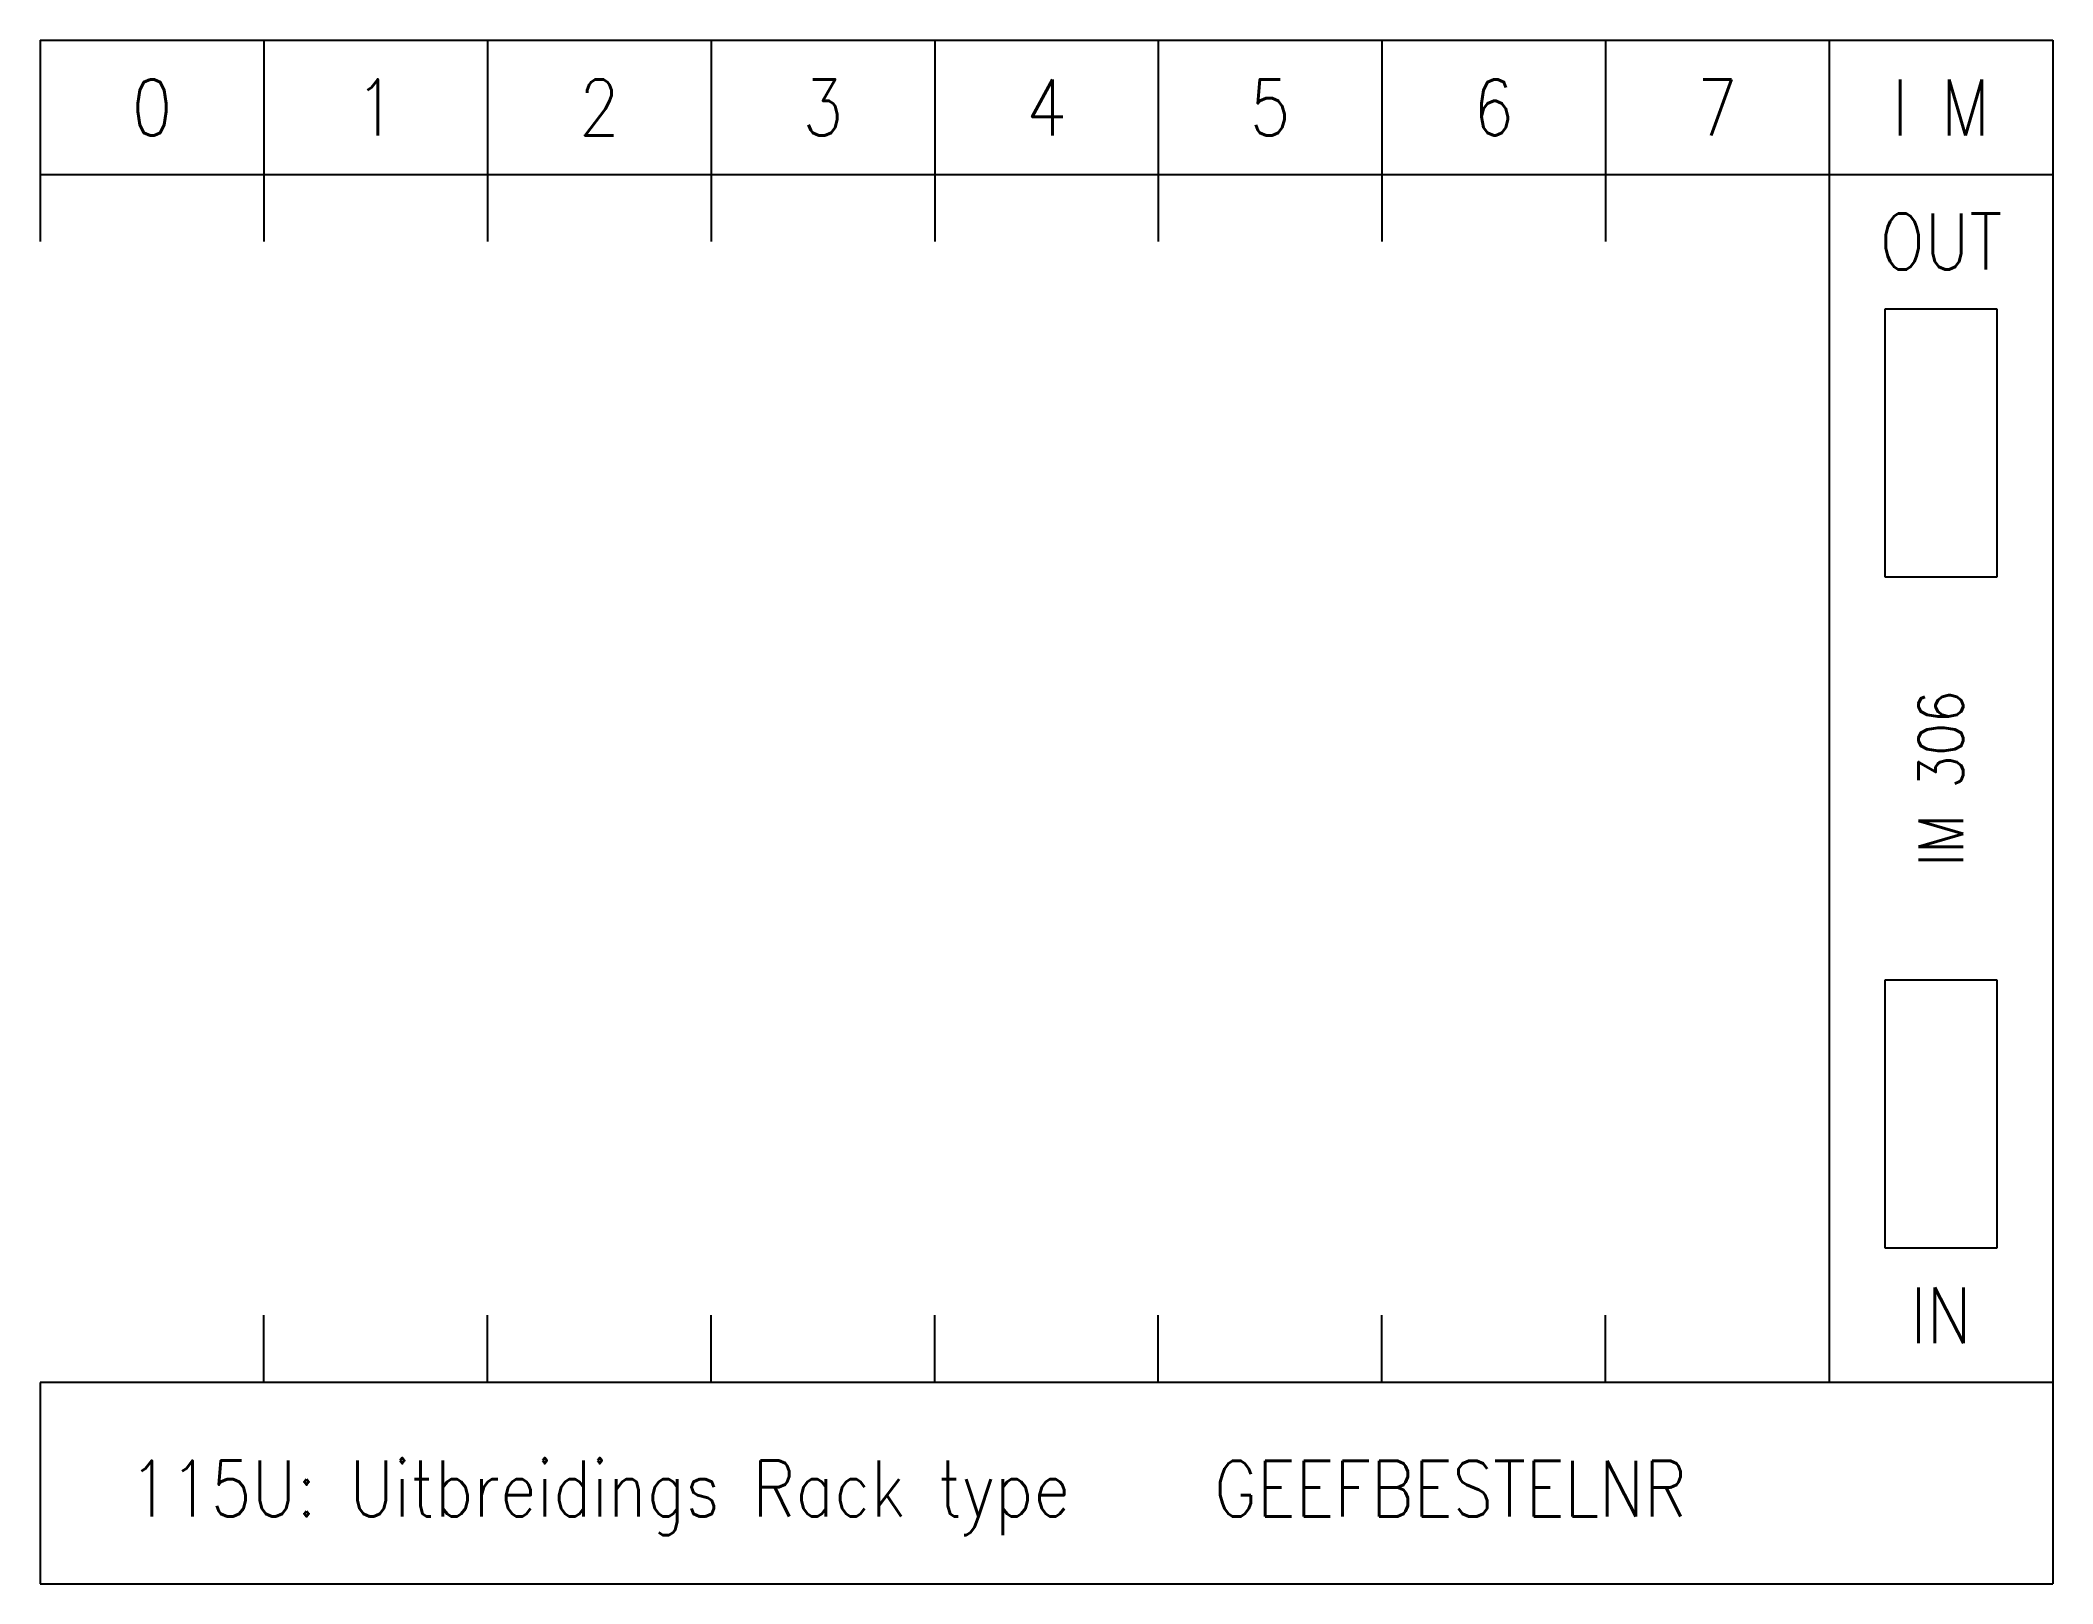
# Model space of a CAD drawing. Extents: x 95 to 299, y 78 to 198.
# Drawn here: x 95 to 185, y 129 to 198 of the extents above; entities outside this region: 1.
import ezdxf
from ezdxf.enums import TextEntityAlignment as Align

# ---------------------------------------------------------------- set-up
doc = ezdxf.new("R2010")
doc.units = 0
doc.header["$LTSCALE"] = 6
doc.layers.add('1', color=8, linetype='CONTINUOUS')
doc.layers.add('3', color=30, linetype='CONTINUOUS')
doc.styles.get("Standard").update_dxf_attribs({"font": 'simplex', "width": 0.85})

msp = doc.modelspace()

# ---------------------------------------------------------------- linework, layer by layer
at = {"layer": '1', "color": 0}
for p, q in [((95, 198), (95, 189)), ((95, 198), (185, 198)), ((105, 198), (105, 189)), ((115, 198), (115, 189)), ((125, 198), (125, 189)), ((135, 198), (135, 189)), ((145, 198), (145, 189)), ((155, 198), (155, 189)), ((165, 198), (165, 189)), ((175, 198), (175, 189)), ((185, 198), (185, 189)), ((95, 192), (185, 192)), ((175, 189), (175, 141)), ((185, 189), (185, 141)), ((177.5, 186), (182.5, 186)), ((177.5, 174), (177.5, 186)), ((182.5, 186), (182.5, 174)), ((182.5, 174), (177.5, 174)), ((177.5, 156), (182.5, 156)), ((177.5, 144), (177.5, 156)), ((182.5, 156), (182.5, 144)), ((182.5, 144), (177.5, 144)), ((105, 138), (105, 141)), ((115, 138), (115, 141)), ((125, 138), (125, 141)), ((135, 138), (135, 141)), ((145, 138), (145, 141)), ((155, 138), (155, 141)), ((165, 138), (165, 141)), ((175, 141), (175, 138)), ((185, 141), (185, 129)), ((95, 138), (95, 129)), ((185, 138), (95, 138)), ((95, 129), (185, 129))]:
    msp.add_line(p, q, dxfattribs=at)
msp.add_point((299.167, 78), dxfattribs=at)

# ---------------------------------------------------------------- texts
at = {"layer": '1', "color": 0, "width": 0.85}
for s, p in [('OUT', (180, 189)), ('IN', (180, 141)), ('115U: Uitbreidings Rack type ', (120.75, 132.9))]:
    msp.add_text(s, height=2.5, dxfattribs=at).set_placement(p, align=Align.MIDDLE)
msp.add_text('IM 306', height=2, rotation=90, dxfattribs=at).set_placement((180, 165), align=Align.MIDDLE)
at = {"layer": '3', "color": 0, "width": 0.85}
for s, p in [('0', (100, 195)), ('1', (110, 195)), ('2', (120, 195)), ('3', (130, 195)), ('4', (140, 195)), ('5', (150, 195)), ('6', (160, 195)), ('7', (170, 195)), ('I M', (180, 195))]:
    msp.add_text(s, height=2.5, dxfattribs=at).set_placement(p, align=Align.MIDDLE)
msp.add_attdef('GEEFBESTELNR', (147.5, 132), '6ES5 701 1LA12', height=2.5, dxfattribs=at)

doc.saveas('drawing.dxf')
